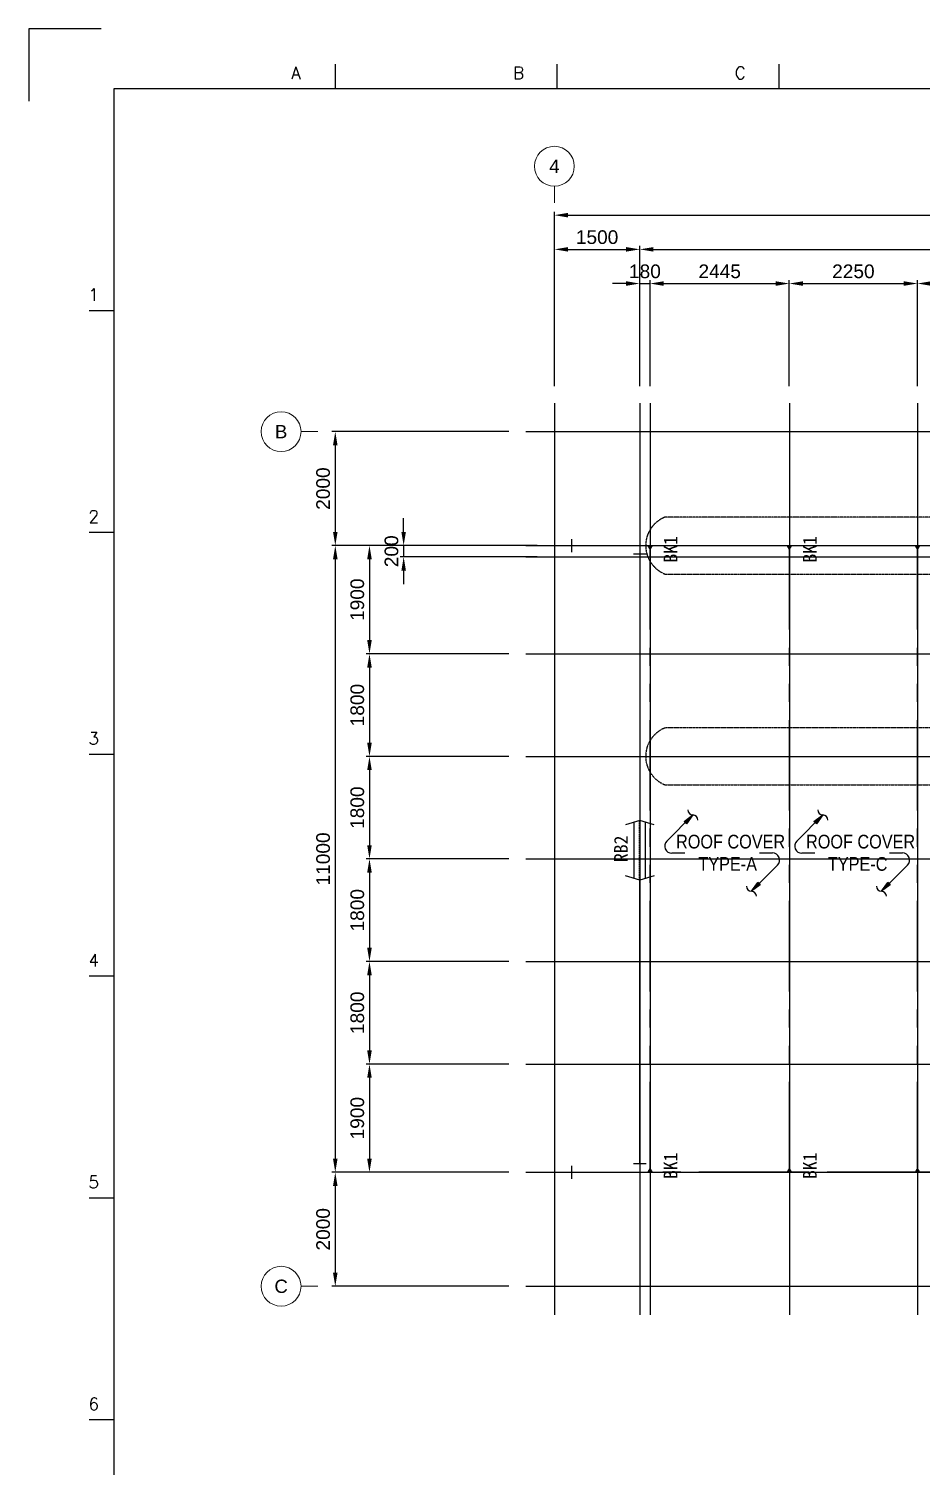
# Model space of a CAD drawing. Header units: millimetres. Extents: x 0 to 153097, y 17753 to 125268.
# Drawn here: x 0 to 15670, y 42983 to 68213 of the extents above; entities that cross this region are included whole.
import ezdxf
from ezdxf.enums import TextEntityAlignment as Align

# ---------------------------------------------------------------- set-up
doc = ezdxf.new("R2010")
doc.units = ezdxf.units.MM
doc.header["$LTSCALE"] = 50
for name, pattern in [('CENTER', [2, 1.25, -0.25, 0.25, -0.25]), ('HIDDEN', [0.375, 0.25, -0.125]), ('PHANTOM2', [31.75, 15.875, -3.175, 3.175, -3.175, 3.175, -3.175])]:
    doc.linetypes.add(name, pattern=pattern)
doc.layers.get('Defpoints').update_dxf_attribs({"color": 140})
for name, color, linetype in [('1', 7, 'Continuous'), ('AS-CLXM-STEL', 2, 'Continuous'), ('C_BLOCK', 7, 'Continuous'), ('C_CEN', 1, 'CENTER'), ('C_TEXT_01', 2, 'Continuous'), ('DIM-SCALE', 7, 'Continuous'), ('STEEL-BEAM', 4, 'Continuous'), ('TAN-TIT', 30, 'Continuous')]:
    doc.layers.add(name, color=color, linetype=linetype)
doc.styles.add('Arial', font='arial.ttf')
doc.styles.add('COM', font='COMPLEX', dxfattribs={"height": 5})
doc.styles.add('돋움체', font='', dxfattribs={"width": 0.9})
doc.styles.get('돋움체').set_extended_font_data('DotumChe')
doc.dimstyles.new('일반도면_0050', dxfattribs={"dimtxt": 200, "dimasz": 200, "dimexe": 50, "dimexo": 250, "dimgap": 75, "dimtad": 1, "dimdec": 0, "dimzin": 0, "dimdsep": 46, "dimtxsty": 'Arial', "dimcen": -250, "dimclrd": 7, "dimclre": 7, "dimclrt": 2, "dimadec": 0, "dimazin": 0, "dimtfac": 1, "dimtdec": 0, "dimtix": 1, "dimtmove": 2, "dimatfit": 3, "dimfxl": 1, "dimtolj": 1, "dimtzin": 0, "dimarcsym": 0})

# ---------------------------------------------------------------- blocks, each defined once
blk = doc.blocks.new('BORDER')
at = {"layer": 'TAN-TIT', "linetype": 'Continuous'}
for p, q in [((4241, 168200), (0, 168200)), ((0, 168200), (0, 163959))]:
    blk.add_line(p, q, dxfattribs=at)
at = {"layer": 'TAN-TIT'}
for p, q in [((17955, 164680), (17955, 166122)), ((30934, 164680), (30934, 166122)), ((43912, 164680), (43912, 166122)), ((4977, 164680), (4977, 3520)), ((232823, 164680), (4977, 164680)), ((4977, 151701), (3534, 151701)), ((4977, 138723), (3534, 138723)), ((4977, 125744), (3534, 125744)), ((4977, 112766), (3534, 112766)), ((4977, 99787), (3534, 99787)), ((4977, 86808), (3534, 86808))]:
    blk.add_line(p, q, dxfattribs=at)
at = {"layer": 'TAN-TIT', "style": 'COM'}
for s, p in [('A', (15359, 165257)), ('B', (28338, 165257)), ('C', (41317, 165257))]:
    blk.add_text(s, height=721, dxfattribs=at).set_placement(p)
for s, p in [('1', (4111, 152278)), ('1', (4111, 152278)), ('2', (4111, 139300)), ('3', (4111, 126321)), ('4', (4111, 113342)), ('5', (4111, 100364)), ('6', (4111, 87385))]:
    blk.add_text(s, height=721, dxfattribs=at).set_placement(p, align=Align.RIGHT)
blk = doc.blocks.new('*D281')
at = {"layer": 'Defpoints', "color": 0}
for p in [(8728, 61142), (5382, 59142), (8128, 59142)]:
    blk.add_point(p, dxfattribs=at)
at = {"layer": 'DIM-SCALE', "color": 7, "lineweight": -2}
for p, q in [((8428, 61142), (5322, 61142)), ((5382, 60902), (5382, 59382)), ((7828, 59142), (5322, 59142))]:
    blk.add_line(p, q, dxfattribs=at)
at = {"layer": 'DIM-SCALE', "color": 7}
for points in [[(5342, 60902), (5422, 60902), (5382, 61142)], [(5342, 59382), (5422, 59382), (5382, 59142)]]:
    blk.add_solid(points, dxfattribs=at)
at = {"layer": 'DIM-SCALE', "color": 2, "insert": (5169, 60142), "char_height": 240, "attachment_point": 5, "rotation": 90, "style": 'Arial'}
blk.add_mtext('\\A1;2000', dxfattribs=at)
blk = doc.blocks.new('*D282')
at = {"layer": 'Defpoints', "color": 0}
for p in [(8728, 48142), (5382, 46142), (8728, 46142)]:
    blk.add_point(p, dxfattribs=at)
at = {"layer": 'DIM-SCALE', "color": 7, "lineweight": -2}
for p, q in [((8428, 48142), (5322, 48142)), ((5382, 47902), (5382, 46382)), ((8428, 46142), (5322, 46142))]:
    blk.add_line(p, q, dxfattribs=at)
at = {"layer": 'DIM-SCALE', "color": 7}
for points in [[(5342, 47902), (5422, 47902), (5382, 48142)], [(5342, 46382), (5422, 46382), (5382, 46142)]]:
    blk.add_solid(points, dxfattribs=at)
at = {"layer": 'DIM-SCALE', "color": 2, "insert": (5169, 47142), "char_height": 240, "attachment_point": 5, "rotation": 90, "style": 'Arial'}
blk.add_mtext('\\A1;2000', dxfattribs=at)
blk = doc.blocks.new('*U44')
at = {"layer": 'AS-CLXM-STEL'}
for p, q in [((-7674, 250), (2127, 250)), ((9877, 250), (3173, 250))]:
    blk.add_line(p, q, dxfattribs=at)
at = {"layer": 'Defpoints'}
for p in [(-7824, 250), (10027, 250)]:
    blk.add_point(p, dxfattribs=at)
at = {"layer": 'STEEL-BEAM', "color": 3}
for p, q in [((-7674, 362), (-7674, 137)), ((9877, 362), (9877, 137))]:
    blk.add_line(p, q, dxfattribs=at)
at = {"layer": 'STEEL-BEAM', "color": 8, "linetype": 'HIDDEN', "ltscale": 2}
for p, q in [((2128, 254), (3172, 254)), ((2128, 246), (3172, 246))]:
    blk.add_line(p, q, dxfattribs=at)
at = {"layer": 'STEEL-BEAM'}
for p, q in [((2157, 350), (3143, 350)), ((2157, 150), (3143, 150))]:
    blk.add_line(p, q, dxfattribs=at)
for points in [[(2202, 500), (2127, 250), (2202, 0)], [(3098, 500), (3173, 250), (3098, 0)]]:
    blk.add_lwpolyline(points, dxfattribs=at)
at = {"layer": 'STEEL-BEAM', "color": 3, "style": '돋움체'}
blk.add_attdef('BEAMNO.', text='', height=240, dxfattribs=at).set_placement((2655, 615), align=Align.MIDDLE_CENTER)
blk = doc.blocks.new('*U49')
at = {"layer": 'AS-CLXM-STEL'}
for p, q in [((-2853, 250), (2127, 250)), ((7847, 250), (3173, 250))]:
    blk.add_line(p, q, dxfattribs=at)
at = {"layer": 'Defpoints'}
for p in [(-3003, 250), (7997, 250)]:
    blk.add_point(p, dxfattribs=at)
at = {"layer": 'STEEL-BEAM', "color": 3}
for p, q in [((-2853, 362), (-2853, 137)), ((7847, 362), (7847, 137))]:
    blk.add_line(p, q, dxfattribs=at)
at = {"layer": 'STEEL-BEAM', "color": 8, "linetype": 'HIDDEN', "ltscale": 2}
for p, q in [((2128, 254), (3172, 254)), ((2128, 246), (3172, 246))]:
    blk.add_line(p, q, dxfattribs=at)
at = {"layer": 'STEEL-BEAM'}
for p, q in [((2157, 350), (3143, 350)), ((2157, 150), (3143, 150))]:
    blk.add_line(p, q, dxfattribs=at)
for points in [[(2202, 500), (2127, 250), (2202, 0)], [(3098, 500), (3173, 250), (3098, 0)]]:
    blk.add_lwpolyline(points, dxfattribs=at)
at = {"layer": 'STEEL-BEAM', "color": 3, "style": '돋움체'}
blk.add_attdef('BEAMNO.', text='', height=240, dxfattribs=at).set_placement((2674, -76), align=Align.MIDDLE_CENTER)
blk = doc.blocks.new('S1')
at = {"layer": 'C_BLOCK', "color": 1, "linetype": 'Continuous'}
for p, q in [((1.58, 7.47), (-3.5, 2.39)), ((-0.15, 6.23), (1.58, 7.47)), ((0.1, 5.98), (-0.15, 6.23)), ((-0.04, 6.22), (1.28, 7.17)), ((-0.04, 6.22), (0.33, 5.84)), ((0.06, 6.21), (0.98, 6.87)), ((0.06, 6.21), (0.33, 5.95)), ((0.1, 5.98), (0.34, 5.74)), ((0.17, 6.21), (0.68, 6.57)), ((0.17, 6.21), (0.32, 6.06)), ((0.68, 6.57), (0.32, 6.06)), ((1.28, 7.17), (0.33, 5.84)), ((0.98, 6.87), (0.33, 5.95)), ((1.58, 7.47), (0.34, 5.74)), ((0, 0), (-2.51, 0))]:
    blk.add_line(p, q, dxfattribs=at)
for centre, radius, start, end in [((1.61, 8.49), 1.02, 181.7902, 268.2045), ((1.55, 6.45), 1.02, 1.7902, 88.2045), ((-2.51, 1.4), 1.4, 135, 270)]:
    blk.add_arc(centre, radius, start, end, dxfattribs=at)
blk = doc.blocks.new('*D295')
at = {"layer": 'Defpoints', "color": 0}
for p in [(8728, 59142), (5982, 57242), (8728, 57242)]:
    blk.add_point(p, dxfattribs=at)
at = {"layer": 'DIM-SCALE', "color": 7, "lineweight": -2}
for p, q in [((8428, 59142), (5922, 59142)), ((5982, 58902), (5982, 57482)), ((8428, 57242), (5922, 57242))]:
    blk.add_line(p, q, dxfattribs=at)
at = {"layer": 'DIM-SCALE', "color": 7}
for points in [[(5942, 58902), (6022, 58902), (5982, 59142)], [(5942, 57482), (6022, 57482), (5982, 57242)]]:
    blk.add_solid(points, dxfattribs=at)
at = {"layer": 'DIM-SCALE', "color": 2, "insert": (5769, 58192), "char_height": 240, "attachment_point": 5, "rotation": 90, "style": 'Arial'}
blk.add_mtext('\\A1;1900', dxfattribs=at)
blk = doc.blocks.new('*D296')
at = {"layer": 'Defpoints', "color": 0}
for p in [(8728, 57242), (5982, 55442), (8728, 55442)]:
    blk.add_point(p, dxfattribs=at)
at = {"layer": 'DIM-SCALE', "color": 7, "lineweight": -2}
for p, q in [((8428, 57242), (5922, 57242)), ((5982, 57002), (5982, 55682)), ((8428, 55442), (5922, 55442))]:
    blk.add_line(p, q, dxfattribs=at)
at = {"layer": 'DIM-SCALE', "color": 7}
for points in [[(5942, 57002), (6022, 57002), (5982, 57242)], [(5942, 55682), (6022, 55682), (5982, 55442)]]:
    blk.add_solid(points, dxfattribs=at)
at = {"layer": 'DIM-SCALE', "color": 2, "insert": (5769, 56342), "char_height": 240, "attachment_point": 5, "rotation": 90, "style": 'Arial'}
blk.add_mtext('\\A1;1800', dxfattribs=at)
blk = doc.blocks.new('*D297')
at = {"layer": 'Defpoints', "color": 0}
for p in [(8728, 55442), (5982, 53642), (8728, 53642)]:
    blk.add_point(p, dxfattribs=at)
at = {"layer": 'DIM-SCALE', "color": 7, "lineweight": -2}
for p, q in [((8428, 55442), (5922, 55442)), ((5982, 55202), (5982, 53882)), ((8428, 53642), (5922, 53642))]:
    blk.add_line(p, q, dxfattribs=at)
at = {"layer": 'DIM-SCALE', "color": 7}
for points in [[(5942, 55202), (6022, 55202), (5982, 55442)], [(5942, 53882), (6022, 53882), (5982, 53642)]]:
    blk.add_solid(points, dxfattribs=at)
at = {"layer": 'DIM-SCALE', "color": 2, "insert": (5769, 54542), "char_height": 240, "attachment_point": 5, "rotation": 90, "style": 'Arial'}
blk.add_mtext('\\A1;1800', dxfattribs=at)
blk = doc.blocks.new('*D298')
at = {"layer": 'Defpoints', "color": 0}
for p in [(8728, 53642), (5982, 51842), (8728, 51842)]:
    blk.add_point(p, dxfattribs=at)
at = {"layer": 'DIM-SCALE', "color": 7, "lineweight": -2}
for p, q in [((8428, 53642), (5922, 53642)), ((5982, 53402), (5982, 52082)), ((8428, 51842), (5922, 51842))]:
    blk.add_line(p, q, dxfattribs=at)
at = {"layer": 'DIM-SCALE', "color": 7}
for points in [[(5942, 53402), (6022, 53402), (5982, 53642)], [(5942, 52082), (6022, 52082), (5982, 51842)]]:
    blk.add_solid(points, dxfattribs=at)
at = {"layer": 'DIM-SCALE', "color": 2, "insert": (5769, 52742), "char_height": 240, "attachment_point": 5, "rotation": 90, "style": 'Arial'}
blk.add_mtext('\\A1;1800', dxfattribs=at)
blk = doc.blocks.new('*D299')
at = {"layer": 'Defpoints', "color": 0}
for p in [(8728, 51842), (5982, 50042), (8728, 50042)]:
    blk.add_point(p, dxfattribs=at)
at = {"layer": 'DIM-SCALE', "color": 7, "lineweight": -2}
for p, q in [((8428, 51842), (5922, 51842)), ((5982, 51602), (5982, 50282)), ((8428, 50042), (5922, 50042))]:
    blk.add_line(p, q, dxfattribs=at)
at = {"layer": 'DIM-SCALE', "color": 7}
for points in [[(5942, 51602), (6022, 51602), (5982, 51842)], [(5942, 50282), (6022, 50282), (5982, 50042)]]:
    blk.add_solid(points, dxfattribs=at)
at = {"layer": 'DIM-SCALE', "color": 2, "insert": (5769, 50942), "char_height": 240, "attachment_point": 5, "rotation": 90, "style": 'Arial'}
blk.add_mtext('\\A1;1800', dxfattribs=at)
blk = doc.blocks.new('*D300')
at = {"layer": 'Defpoints', "color": 0}
for p in [(8728, 50042), (5982, 48142), (8728, 48142)]:
    blk.add_point(p, dxfattribs=at)
at = {"layer": 'DIM-SCALE', "color": 7, "lineweight": -2}
for p, q in [((8428, 50042), (5922, 50042)), ((5982, 49802), (5982, 48382)), ((8428, 48142), (5922, 48142))]:
    blk.add_line(p, q, dxfattribs=at)
at = {"layer": 'DIM-SCALE', "color": 7}
for points in [[(5942, 49802), (6022, 49802), (5982, 50042)], [(5942, 48382), (6022, 48382), (5982, 48142)]]:
    blk.add_solid(points, dxfattribs=at)
at = {"layer": 'DIM-SCALE', "color": 2, "insert": (5769, 49092), "char_height": 240, "attachment_point": 5, "rotation": 90, "style": 'Arial'}
blk.add_mtext('\\A1;1900', dxfattribs=at)
blk = doc.blocks.new('*D301')
at = {"layer": 'Defpoints', "color": 0}
for p in [(8128, 59142), (5382, 48142), (8128, 48142)]:
    blk.add_point(p, dxfattribs=at)
at = {"layer": 'DIM-SCALE', "color": 7, "lineweight": -2}
for p, q in [((7828, 59142), (5322, 59142)), ((5382, 58902), (5382, 48382)), ((7828, 48142), (5322, 48142))]:
    blk.add_line(p, q, dxfattribs=at)
at = {"layer": 'DIM-SCALE', "color": 7}
for points in [[(5342, 58902), (5422, 58902), (5382, 59142)], [(5342, 48382), (5422, 48382), (5382, 48142)]]:
    blk.add_solid(points, dxfattribs=at)
at = {"layer": 'DIM-SCALE', "color": 2, "insert": (5169, 53642), "char_height": 240, "attachment_point": 5, "rotation": 90, "style": 'Arial'}
blk.add_mtext('\\A1;11000', dxfattribs=at)
blk = doc.blocks.new('*D309')
at = {"layer": 'Defpoints', "color": 0}
for p in [(10728, 64341), (9228, 61642), (10728, 61642)]:
    blk.add_point(p, dxfattribs=at)
at = {"layer": 'DIM-SCALE', "color": 7, "lineweight": -2}
for p, q in [((9228, 61942), (9228, 64401)), ((9468, 64341), (10488, 64341)), ((10728, 61942), (10728, 64401))]:
    blk.add_line(p, q, dxfattribs=at)
at = {"layer": 'DIM-SCALE', "color": 7}
for points in [[(9468, 64381), (9468, 64301), (9228, 64341)], [(10488, 64381), (10488, 64301), (10728, 64341)]]:
    blk.add_solid(points, dxfattribs=at)
at = {"layer": 'DIM-SCALE', "color": 2, "insert": (9978, 64554), "char_height": 240, "attachment_point": 5, "style": 'Arial'}
blk.add_mtext('\\A1;1500', dxfattribs=at)
blk = doc.blocks.new('*D310')
at = {"layer": 'Defpoints', "color": 0}
for p in [(13353, 63741), (10908, 61642), (13353, 61642)]:
    blk.add_point(p, dxfattribs=at)
at = {"layer": 'DIM-SCALE', "color": 7, "lineweight": -2}
for p, q in [((10908, 61942), (10908, 63801)), ((11148, 63741), (13113, 63741)), ((13353, 61942), (13353, 63801))]:
    blk.add_line(p, q, dxfattribs=at)
at = {"layer": 'DIM-SCALE', "color": 7}
for points in [[(11148, 63781), (11148, 63701), (10908, 63741)], [(13113, 63781), (13113, 63701), (13353, 63741)]]:
    blk.add_solid(points, dxfattribs=at)
at = {"layer": 'DIM-SCALE', "color": 2, "insert": (12131, 63954), "char_height": 240, "attachment_point": 5, "style": 'Arial'}
blk.add_mtext('\\A1;2445', dxfattribs=at)
blk = doc.blocks.new('*D312')
at = {"layer": 'Defpoints', "color": 0}
for p in [(24228, 64941), (24228, 64341), (9228, 61642)]:
    blk.add_point(p, dxfattribs=at)
at = {"layer": 'DIM-SCALE', "color": 7, "lineweight": -2}
for p, q in [((9228, 61942), (9228, 65001)), ((9468, 64941), (23988, 64941)), ((24228, 64641), (24228, 65001))]:
    blk.add_line(p, q, dxfattribs=at)
at = {"layer": 'DIM-SCALE', "color": 7}
for points in [[(9468, 64981), (9468, 64901), (9228, 64941)], [(23988, 64981), (23988, 64901), (24228, 64941)]]:
    blk.add_solid(points, dxfattribs=at)
at = {"layer": 'DIM-SCALE', "color": 2, "insert": (16728, 65154), "char_height": 240, "attachment_point": 5, "style": 'Arial'}
blk.add_mtext('\\A1;15000', dxfattribs=at)
blk = doc.blocks.new('*D304')
at = {"layer": 'Defpoints', "color": 0}
for p in [(15603, 63741), (13353, 61642), (15603, 61642)]:
    blk.add_point(p, dxfattribs=at)
at = {"layer": 'DIM-SCALE', "color": 7, "lineweight": -2}
for p, q in [((13353, 61942), (13353, 63801)), ((13593, 63741), (15363, 63741)), ((15603, 61942), (15603, 63801))]:
    blk.add_line(p, q, dxfattribs=at)
at = {"layer": 'DIM-SCALE', "color": 7}
for points in [[(13593, 63781), (13593, 63701), (13353, 63741)], [(15363, 63781), (15363, 63701), (15603, 63741)]]:
    blk.add_solid(points, dxfattribs=at)
at = {"layer": 'DIM-SCALE', "color": 2, "insert": (14478, 63954), "char_height": 240, "attachment_point": 5, "style": 'Arial'}
blk.add_mtext('\\A1;2250', dxfattribs=at)
blk = doc.blocks.new('*D305')
at = {"layer": 'Defpoints', "color": 0}
for p in [(17853, 63741), (15603, 61642), (17853, 61642)]:
    blk.add_point(p, dxfattribs=at)
at = {"layer": 'DIM-SCALE', "color": 7, "lineweight": -2}
for p, q in [((15603, 61942), (15603, 63801)), ((15843, 63741), (17613, 63741)), ((17853, 61942), (17853, 63801))]:
    blk.add_line(p, q, dxfattribs=at)
at = {"layer": 'DIM-SCALE', "color": 7}
for points in [[(15843, 63781), (15843, 63701), (15603, 63741)], [(17613, 63781), (17613, 63701), (17853, 63741)]]:
    blk.add_solid(points, dxfattribs=at)
at = {"layer": 'DIM-SCALE', "color": 2, "insert": (16728, 63954), "char_height": 240, "attachment_point": 5, "style": 'Arial'}
blk.add_mtext('\\A1;2250', dxfattribs=at)
blk = doc.blocks.new('*D313')
at = {"layer": 'Defpoints', "color": 0}
for p in [(27228, 64341), (10728, 61642), (27228, 61642)]:
    blk.add_point(p, dxfattribs=at)
at = {"layer": 'DIM-SCALE', "color": 7, "lineweight": -2}
for p, q in [((10728, 61942), (10728, 64401)), ((10968, 64341), (26988, 64341)), ((27228, 61942), (27228, 64401))]:
    blk.add_line(p, q, dxfattribs=at)
at = {"layer": 'DIM-SCALE', "color": 7}
for points in [[(10968, 64381), (10968, 64301), (10728, 64341)], [(26988, 64381), (26988, 64301), (27228, 64341)]]:
    blk.add_solid(points, dxfattribs=at)
at = {"layer": 'DIM-SCALE', "color": 2, "insert": (18978, 64554), "char_height": 240, "attachment_point": 5, "style": 'Arial'}
blk.add_mtext('\\A1;16500', dxfattribs=at)
blk = doc.blocks.new('*D314')
at = {"layer": 'Defpoints', "color": 0}
for p in [(10908, 63741), (10728, 61642), (10908, 61642)]:
    blk.add_point(p, dxfattribs=at)
at = {"layer": 'DIM-SCALE', "color": 7, "lineweight": -2}
for p, q in [((10488, 63741), (10248, 63741)), ((10728, 61942), (10728, 63801)), ((10728, 63741), (10908, 63741)), ((10908, 61942), (10908, 63801)), ((11148, 63741), (11388, 63741))]:
    blk.add_line(p, q, dxfattribs=at)
at = {"layer": 'DIM-SCALE', "color": 7}
for points in [[(10488, 63781), (10488, 63701), (10728, 63741)], [(11148, 63781), (11148, 63701), (10908, 63741)]]:
    blk.add_solid(points, dxfattribs=at)
at = {"layer": 'DIM-SCALE', "color": 2, "insert": (10818, 63954), "char_height": 240, "attachment_point": 5, "style": 'Arial'}
blk.add_mtext('\\A1;180', dxfattribs=at)
blk = doc.blocks.new('*D316')
at = {"layer": 'Defpoints', "color": 0}
for p in [(9228, 59142), (6582, 58942), (9228, 58942)]:
    blk.add_point(p, dxfattribs=at)
at = {"layer": 'DIM-SCALE', "color": 7, "lineweight": -2}
for p, q in [((6582, 59382), (6582, 59622)), ((8928, 59142), (6522, 59142)), ((6582, 59142), (6582, 58942)), ((8928, 58942), (6522, 58942)), ((6582, 58702), (6582, 58462))]:
    blk.add_line(p, q, dxfattribs=at)
at = {"layer": 'DIM-SCALE', "color": 7}
for points in [[(6542, 59382), (6622, 59382), (6582, 59142)], [(6542, 58702), (6622, 58702), (6582, 58942)]]:
    blk.add_solid(points, dxfattribs=at)
at = {"layer": 'DIM-SCALE', "color": 2, "insert": (6369, 59042), "char_height": 240, "attachment_point": 5, "rotation": 90, "style": 'Arial'}
blk.add_mtext('\\A1;200', dxfattribs=at)
blk = doc.blocks.new('_DatumFilled')
at = {"color": 0, "linetype": 'ByBlock'}
blk.add_solid([(0, 0.58), (-1, 0), (0, -0.58)], dxfattribs=at)

msp = doc.modelspace()

# ---------------------------------------------------------------- linework, layer by layer
at = {"color": 1, "linetype": 'PHANTOM2', "ltscale": 0.01}
for points in [[(26888.94, 59641.87), (11170.99, 59641.87, 0.67902878), (11170.99, 58641.87), (26888.94, 58641.87, 0.67902878)], [(26888.94, 55941.87), (11170.99, 55941.87, 0.67902878), (11170.99, 54941.87), (26888.94, 54941.87, 0.67902878)]]:
    msp.add_lwpolyline(points, format="xyb", close=True, dxfattribs=at)
at = {"color": 4, "linetype": 'PHANTOM2', "ltscale": 2}
msp.add_lwpolyline([(10908.45, 59141.87), (13353.45, 59141.87), (13353.45, 48141.87), (10908.45, 48141.87)], close=True, dxfattribs=at)
at = {"color": 2, "linetype": 'PHANTOM2', "ltscale": 2}
msp.add_lwpolyline([(13353.45, 59141.87), (15603.45, 59141.87), (15603.45, 48141.87), (13353.45, 48141.87)], close=True, dxfattribs=at)
at = {"color": 6, "linetype": 'PHANTOM2', "ltscale": 2}
msp.add_lwpolyline([(15603.45, 59141.87), (17853.45, 59141.87), (17853.45, 48141.87), (15603.45, 48141.87)], close=True, dxfattribs=at)
at = {"layer": 'AS-CLXM-STEL'}
for p, q in [((10908.45, 59141.87), (10908.45, 58941.87)), ((13353.45, 59141.87), (13353.45, 58941.87)), ((15603.45, 59141.87), (15603.45, 58941.87)), ((10908.45, 48141.87), (10908.45, 48341.87)), ((13353.45, 48141.87), (13353.45, 48341.87)), ((15603.45, 48141.87), (15603.45, 48341.87))]:
    msp.add_line(p, q, dxfattribs=at)
at = {"layer": 'C_BLOCK', "color": 1, "lineweight": 0}
for p, q in [((9228.45, 65449.52), (9228.45, 65157.85)), ((4781.12, 61141.87), (5072.79, 61141.87)), ((4781.12, 46141.87), (5072.79, 46141.87))]:
    msp.add_line(p, q, dxfattribs=at)
for centre in [(9228.45, 65799.52), (4431.12, 61141.87), (4431.12, 46141.87)]:
    msp.add_circle(centre, 350, dxfattribs=at)
at = {"layer": 'C_CEN', "color": 8, "ltscale": 0.1}
for p, q in [((9228.45, 61641.87), (9228.45, 45641.87)), ((10728.45, 61641.87), (10728.45, 45641.87)), ((10908.45, 61641.87), (10908.45, 45641.87)), ((13353.45, 61641.87), (13353.45, 45641.87)), ((15603.45, 61641.87), (15603.45, 45641.87)), ((8728.45, 61141.87), (30728.45, 61141.87)), ((8728.45, 59141.87), (30728.45, 59141.87)), ((8728.45, 58941.87), (30728.45, 58941.87)), ((8728.45, 57241.87), (30728.45, 57241.87)), ((8728.45, 55441.87), (30728.45, 55441.87)), ((8728.45, 53641.87), (30728.45, 53641.87)), ((8728.45, 51841.87), (30728.45, 51841.87)), ((8728.45, 50041.87), (30728.45, 50041.87)), ((8728.45, 48141.87), (30728.45, 48141.87)), ((8728.45, 46141.87), (30728.45, 46141.87))]:
    msp.add_line(p, q, dxfattribs=at)
at = {"layer": 'Defpoints'}
for p in [(10908.45, 59291.87), (13353.45, 59291.87), (15603.45, 59291.87), (10908.45, 47991.87), (13353.45, 47991.87), (15603.45, 47991.87)]:
    msp.add_point(p, dxfattribs=at)

# ---------------------------------------------------------------- block references
at = {"layer": '1', "xscale": 0.3, "yscale": 0.3, "zscale": 0.3}
msp.add_blockref('BORDER', (0, 17753.06), dxfattribs=at)
at = {"layer": 'AS-CLXM-STEL'}
for p in [(17202.69, 58891.87), (17202.69, 47891.87)]:
    msp.add_blockref('*U44', p, dxfattribs=at).add_auto_attribs({'BEAMNO.': 'RB2'})
ref = msp.add_blockref('*U49', (10478.45, 51145.12), dxfattribs=dict(at, xscale=-1, rotation=270))
ref.add_attrib('BEAMNO.', 'RB2', dxfattribs={"layer": 'STEEL-BEAM', "color": 3, "height": 240, "rotation": 90, "style": '돋움체'}).set_placement((10396.64, 53819.06), align=Align.MIDDLE_CENTER)
at = {"layer": 'C_BLOCK', "color": 7, "linetype": 'Continuous', "lineweight": 0, "xscale": 90, "yscale": 90, "zscale": 90}
for p in [(11517.81, 53741.14), (13799.94, 53741.14)]:
    msp.add_blockref('S1', p, dxfattribs=at)
at = {"layer": 'C_BLOCK', "color": 7, "linetype": 'Continuous', "lineweight": 0, "xscale": 90, "yscale": 90, "zscale": 90, "rotation": 180}
for p in [(12830.12, 53747.66), (15112.26, 53747.66)]:
    msp.add_blockref('S1', p, dxfattribs=at)
at = {"layer": 'STEEL-BEAM', "color": 7, "yscale": 90, "zscale": 90, "rotation": 270}
for p, xscale in [((10908.45, 59141.87), -90), ((13353.45, 59141.87), -90), ((15603.45, 59141.87), -90), ((10908.45, 48141.87), 90), ((13353.45, 48141.87), 90), ((15603.45, 48141.87), 90)]:
    msp.add_blockref('_DatumFilled', p, dxfattribs=dict(at, xscale=xscale))

# ---------------------------------------------------------------- texts
at = {"layer": 'C_BLOCK', "color": 3, "linetype": 'Continuous', "lineweight": 13, "style": 'Arial'}
for s, p in [('4', (9228.45, 65799.52)), ('B', (4431.12, 61141.87)), ('C', (4431.12, 46141.87))]:
    msp.add_text(s, height=233.33, dxfattribs=at).set_placement(p, align=Align.MIDDLE_CENTER)
at = {"layer": 'C_TEXT_01', "style": 'Arial', "width": 0.85}
for s, p in [('ROOF COVER', (12322.24, 53945.96)), ('ROOF COVER', (14604.37, 53945.96)), ('TYPE-A', (12270.87, 53554.37)), ('TYPE-C', (14553, 53554.37))]:
    msp.add_text(s, height=240, dxfattribs=at).set_placement(p, align=Align.MIDDLE_CENTER)
at = {"layer": 'STEEL-BEAM', "color": 3, "style": '돋움체'}
for p in [(11268.4, 59075.92), (13713.4, 59075.92), (11268.4, 48255.76), (13713.4, 48255.76)]:
    msp.add_attdef('BK1', text='B01', height=240, rotation=90, dxfattribs=at).set_placement(p, align=Align.MIDDLE_CENTER)

# ---------------------------------------------------------------- dimensions: what is measured, and where the dimension line sits
at = {"layer": 'DIM-SCALE'}
for base, p1, p2, picture, middle in [((24228.45, 64941.05), (9228.45, 61641.87), (24228.45, 64341.05), '*D312', (16728.45, 65153.59)), ((10728.45, 64341.05), (9228.45, 61641.87), (10728.45, 61641.87), '*D309', (9978.45, 64553.59)), ((27228.45, 64341.05), (10728.45, 61641.87), (27228.45, 61641.87), '*D313', (18978.45, 64553.59)), ((10908.45, 63741.05), (10728.45, 61641.87), (10908.45, 61641.87), '*D314', (10818.45, 63953.59)), ((13353.45, 63741.05), (10908.45, 61641.87), (13353.45, 61641.87), '*D310', (12130.95, 63953.59)), ((15603.45, 63741.05), (13353.45, 61641.87), (15603.45, 61641.87), '*D304', (14478.45, 63953.59)), ((17853.45, 63741.05), (15603.45, 61641.87), (17853.45, 61641.87), '*D305', (16728.45, 63953.59))]:
    dim = msp.add_linear_dim(base=base, p1=p1, p2=p2, dimstyle='일반도면_0050', override={"dimscale": 1.2}, dxfattribs=at)
    dim.commit()
    dim.dimension.update_dxf_attribs({"geometry": picture, "text_midpoint": middle})
for base, p1, p2, picture, middle in [((5381.88, 59141.87), (8728.45, 61141.87), (8128.45, 59141.87), '*D281', (5169.34, 60141.87)), ((6581.88, 58941.87), (9228.45, 59141.87), (9228.45, 58941.87), '*D316', (6369.34, 59041.87)), ((5381.88, 48141.87), (8128.45, 59141.87), (8128.45, 48141.87), '*D301', (5169.34, 53641.87)), ((5981.88, 57241.87), (8728.45, 59141.87), (8728.45, 57241.87), '*D295', (5769.34, 58191.87)), ((5981.88, 55441.87), (8728.45, 57241.87), (8728.45, 55441.87), '*D296', (5769.34, 56341.87)), ((5981.88, 53641.87), (8728.45, 55441.87), (8728.45, 53641.87), '*D297', (5769.34, 54541.87)), ((5981.88, 51841.87), (8728.45, 53641.87), (8728.45, 51841.87), '*D298', (5769.34, 52741.87)), ((5981.88, 50041.87), (8728.45, 51841.87), (8728.45, 50041.87), '*D299', (5769.34, 50941.87)), ((5981.88, 48141.87), (8728.45, 50041.87), (8728.45, 48141.87), '*D300', (5769.34, 49091.87)), ((5381.88, 46141.87), (8728.45, 48141.87), (8728.45, 46141.87), '*D282', (5169.34, 47141.87))]:
    dim = msp.add_linear_dim(base=base, p1=p1, p2=p2, angle=90, dimstyle='일반도면_0050', override={"dimscale": 1.2}, dxfattribs=at)
    dim.commit()
    dim.dimension.update_dxf_attribs({"geometry": picture, "text_midpoint": middle})

doc.saveas('drawing.dxf')
